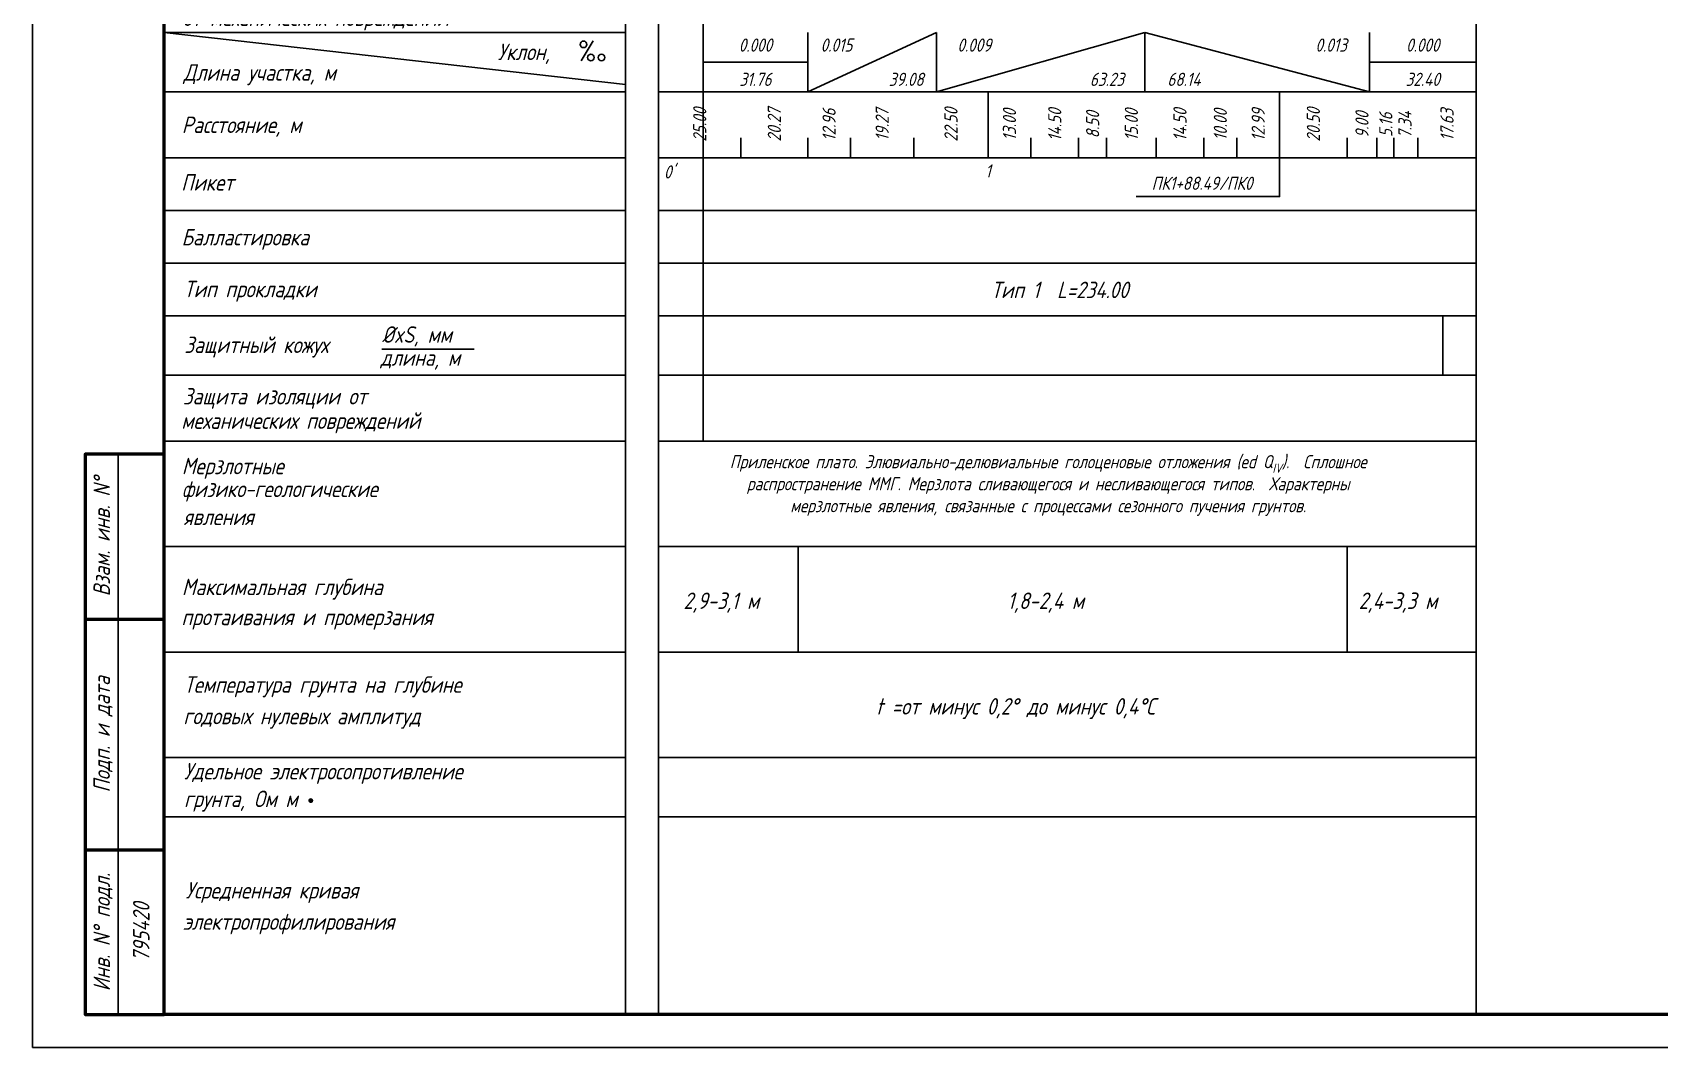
# Model space of a CAD drawing. Extents: x 0 to 841, y 0 to 683.
# Drawn here: x 0 to 246.9, y 88.9 to 242.9 of the extents above; entities that cross this region are included whole.
import ezdxf
from ezdxf.enums import TextEntityAlignment as Align

# ---------------------------------------------------------------- set-up
doc = ezdxf.new("R2010")
doc.units = 0
doc.layers.add('ИИ_ОФОРМЛЕНИЕ_025', color=7, linetype='Continuous', lineweight=25)
doc.layers.add('ИИ_ПРОФИЛЬ_025', color=7, linetype='Continuous', lineweight=25)
doc.layers.add('Подвал', color=7, linetype='Continuous')
doc.layers.add('ТХ-Л', color=140, linetype='Continuous')
doc.styles.add('VNIPISIMPLEXCUR', font='simplex.shx', dxfattribs={"width": 0.8, "oblique": 15})

# ---------------------------------------------------------------- blocks, each defined once
blk = doc.blocks.new('ИИ14001')
at = {"color": 0}
blk.add_lwpolyline([(0, 0), (1.79, 3)], dxfattribs=at)
for centre in [(0.35, 2.48), (1.47, 0.48), (3.08, 0.48)]:
    blk.add_circle(centre, 0.5, dxfattribs=at)
blk = doc.blocks.new('ИИ04007')
at = {"color": 0, "linetype": 'Continuous', "lineweight": 25}
blk.add_lwpolyline([(-70, 0), (-70, -303), (0, -303), (0, 0), (-70, 0)], close=True, dxfattribs=at)
for points in [[(-70, -10), (0, -10)], [(-70, -50), (0, -50)], [(-70, -60), (0, -60)], [(-70, -72), (0, -72)], [(-70, -84), (0, -84)], [(-67.81, -88.55), (-11.16, -88.55)], [(-70, -93), (0, -93)], [(-70, -93), (-49, -93)], [(-49, -93), (-49, -102)], [(-49, -93), (-49, -129)], [(-49, -102), (0, -102)], [(-46.58, -106.46), (-26.46, -106.46)], [(-49, -111), (0, -111)], [(-49, -120), (0, -120)], [(-70, -129), (0, -129)], [(-70, -138), (0, -138)], [(-70, -146), (0, -146)], [(-70, -154), (0, -154)], [(-70, -154), (0, -161.88)], [(-70, -163), (0, -163)], [(-70, -173), (0, -173)], [(-70, -181), (0, -181)], [(-70, -189), (0, -189)], [(-70, -197), (0, -197)], [(-36.98, -202.05), (-22.99, -202.05)], [(-70, -206), (0, -206)], [(-70, -216), (0, -216)], [(-70, -232), (0, -232)], [(-70, -248), (0, -248)], [(-70, -264), (0, -264)], [(-70, -273), (0, -273)]]:
    blk.add_lwpolyline(points, dxfattribs=at)
at = {"color": 0, "linetype": 'Continuous', "lineweight": 25, "const_width": 0.365}
blk.add_lwpolyline([(-47.96, -270.54, 1), (-47.59, -270.54, 1)], format="xyb", close=True, dxfattribs=at)
at = {"color": 0, "linetype": 'Continuous', "lineweight": 25}
blk.add_blockref('ИИ14001', (-6.73, -158.27), dxfattribs=at)
at = {"color": 0, "linetype": 'Continuous', "lineweight": 25, "style": 'VNIPISIMPLEXCUR', "oblique": 15, "width": 0.8}
for s, p in [('Угол поворота', (-67.03, -6.16)), ('Ситуационный план', (-66.88, -30.21)), ('Планировочная отметка', (-67.27, -54.2)), ('строительной полосы, м', (-67.37, -58.14)), ('Проектная отметка верха трубы, м', (-67.32, -67.21)), ('Отметка земли, м', (-66.93, -79.48)), ('Категория участка трубопровода', (-67.32, -87.63)), ('Труба %%CxS', (-66.97, -91.71)), ('Глубина', (-46.25, -98.97)), ('Откосы', (-46.27, -105.61)), ('Ширина дна', (-46.32, -109.87)), ('Траншея', (-66.96, -111.89)), ('Разработка', (-46.34, -116.48)), ('Засыпка', (-45.96, -125.63)), ('Теплоизоляция', (-66.89, -134.58)), ('Тип противокоррозионной изоляции', (-66.9, -143.42)), ('Защита трубопровода', (-67.2, -149.5)), ('от механических повреждений', (-67.17, -153.01)), ('Уклон,', (-19.4, -158.19)), ('Длина участка, м', (-67.09, -161.31)), ('Расстояние, м', (-67.34, -169.25)), ('Пикет', (-67.44, -177.99)), ('Балластировка', (-67.38, -186.3)), ('Тип прокладки', (-67.03, -194.17)), ('%%CxS, мм', (-36.96, -201.07)), ('Защитный кожух', (-66.96, -202.63)), ('длина, м', (-37.2, -204.57)), ('Защита изоляции от', (-67.18, -210.43)), ('механических повреждений', (-67.42, -214.14)), ('Мерзлотные', (-67.34, -221.03)), ('физико-геологические', (-67.34, -224.5)), ('явления', (-67.07, -228.74)), ('Максимальная глубина', (-67.33, -239.37)), ('протаивания и промерзания', (-67.4, -243.93)), ('Температура грунта на глубине', (-67.01, -254.18)), ('годовых нулевых амплитуд', (-67.11, -258.96)), ('Удельное электросопротивление', (-67, -267.33)), ('грунта, Ом м', (-67, -271.53)), ('Усредненная кривая', (-66.76, -285.4)), ('электропрофилирования', (-67.16, -290.15))]:
    blk.add_text(s, height=2.5, dxfattribs=at).set_placement(p)
blk = doc.blocks.new('ИИ03А1Г')
at = {"color": 0, "linetype": 'Continuous', "lineweight": 25}
blk.add_lwpolyline([(0, 0), (0, 594), (841, 594), (841, 0)], close=True, dxfattribs=at)
at = {"color": 0, "linetype": 'Continuous', "lineweight": 50}
blk.add_lwpolyline([(20, 5), (20, 589), (836, 589), (836, 5)], close=True, dxfattribs=at)
at = {"color": 0, "linetype": 'Continuous', "style": 'VNIPISIMPLEXCUR', "oblique": 15, "width": 0.8, "flags": 8}
blk.add_attdef('FORMAT', text='', height=2.5, dxfattribs=at).set_placement((836, 1.25), align=Align.RIGHT)

msp = doc.modelspace()

# ---------------------------------------------------------------- linework, layer by layer
msp.add_lwpolyline([(101.756, 587.253), (101.756, 180.884)])
at = {"color": 0, "linetype": 'Continuous', "lineweight": 50, "flags": 128}
for points in [[(20, 178.884), (8, 178.884), (8, 93.884), (20, 93.884)], [(8, 153.884), (20, 153.884)], [(8, 118.884), (20, 118.884)]]:
    msp.add_lwpolyline(points, dxfattribs=at)
at = {"color": 0, "linetype": 'Continuous', "lineweight": 25, "flags": 128}
msp.add_lwpolyline([(13, 178.884), (13, 93.884)], dxfattribs=at)
at = {"layer": 'ИИ_ПРОФИЛЬ_025'}
for points in [[(95, 396.884), (95, 93.884)], [(219.06, 396.884), (219.06, 179.034)], [(95, 233.884), (219.06, 233.884)], [(145, 223.884), (145, 233.884)], [(107.5, 223.884), (107.5, 226.884)], [(117.635, 223.884), (117.635, 226.884)], [(124.115, 223.884), (124.115, 226.884)], [(133.75, 223.884), (133.75, 226.884)], [(151.5, 223.884), (151.5, 226.884)], [(158.75, 223.884), (158.75, 226.884)], [(163, 223.884), (163, 226.884)], [(170.5, 223.884), (170.5, 226.884)], [(177.75, 223.884), (177.75, 226.884)], [(182.75, 223.884), (182.75, 226.884)], [(199.495, 223.884), (199.495, 226.884)], [(203.995, 223.884), (203.995, 226.884)], [(210.245, 223.884), (210.245, 226.884)], [(95, 223.884), (219.06, 223.884)], [(95, 215.884), (219.06, 215.884)], [(95, 207.884), (219.06, 207.884)], [(95, 199.884), (219.06, 199.884)], [(95, 190.884), (219.06, 190.884)], [(95, 180.884), (219.06, 180.884)], [(219.06, 180.884), (219.06, 93.884)], [(95, 164.884), (189.245, 164.884)], [(189.245, 164.884), (219.06, 164.884)], [(95, 148.884), (189.245, 148.884)], [(189.245, 148.884), (219.06, 148.884)], [(95, 132.884), (189.245, 132.884)], [(189.245, 132.884), (219.06, 132.884)], [(95, 123.884), (189.245, 123.884)], [(189.245, 123.884), (219.06, 123.884)], [(95, 93.884), (189.245, 93.884)], [(189.245, 93.884), (219.06, 93.884)]]:
    msp.add_lwpolyline(points, dxfattribs=at)
at = {"layer": 'ИИ_ПРОФИЛЬ_025', "elevation": 186.695}
for points in [[(189.244, 233.884), (189.244, 223.884)], [(206.574, 223.884), (206.574, 226.884)], [(189.244, 223.884), (189.244, 217.992), (167.489, 217.992)]]:
    msp.add_lwpolyline(points, dxfattribs=at)
at = {"layer": 'ИИ_ПРОФИЛЬ_025', "flags": 128}
for points in [[(116.172, 164.884), (116.172, 148.884)], [(199.495, 164.884), (199.495, 148.884)]]:
    msp.add_lwpolyline(points, dxfattribs=at)
at = {"layer": 'Подвал'}
for p, q in [((95, 242.884), (95, 233.884)), ((101.756, 242.884), (101.756, 233.884)), ((117.635, 242.884), (117.635, 233.884)), ((117.635, 242.884), (117.635, 233.884)), ((117.635, 233.884), (137.177, 242.884)), ((137.177, 242.884), (137.177, 233.884)), ((137.177, 242.884), (137.177, 233.884)), ((137.177, 233.884), (168.792, 242.884)), ((168.792, 242.884), (168.792, 233.884)), ((168.792, 242.884), (168.792, 233.884)), ((168.792, 242.884), (202.861, 233.884)), ((202.861, 242.884), (202.861, 233.884)), ((202.861, 242.884), (202.861, 233.884)), ((101.756, 238.384), (117.635, 238.384)), ((202.861, 238.384), (219.06, 238.384)), ((214, 190.884), (214, 199.884))]:
    msp.add_line(p, q, dxfattribs=at)

# ---------------------------------------------------------------- block references
at = {"layer": 'ИИ_ОФОРМЛЕНИЕ_025'}
msp.add_blockref('ИИ03А1Г', (0, 88.884), dxfattribs=at)
at = {"layer": 'ИИ_ПРОФИЛЬ_025'}
msp.add_blockref('ИИ04007', (90, 396.884), dxfattribs=at)

# ---------------------------------------------------------------- texts
at = {"color": 0, "linetype": 'Continuous', "lineweight": 25, "style": 'VNIPISIMPLEXCUR', "oblique": 15, "width": 0.8}
for s, p in [('Взам. инв. N%%D', (11.75, 166.384)), ('Подп. и дата', (11.75, 136.384)), ('Инв. N%%d подл.', (11.75, 106.384))]:
    msp.add_text(s, height=2.5, rotation=90, dxfattribs=at).set_placement(p, align=Align.CENTER)
at = {"color": 0, "lineweight": 25, "style": 'VNIPISIMPLEXCUR', "oblique": 15, "width": 0.8, "flags": 8}
msp.add_attdef('795420', text='???', height=2.5, rotation=90, dxfattribs=at).set_placement((17.75, 106.384), align=Align.CENTER)
at = {"layer": 'ИИ_ПРОФИЛЬ_025', "style": 'VNIPISIMPLEXCUR', "oblique": 15, "width": 0.8}
for s, p in [('25.00', (101.25, 228.884)), ('20.27', (112.568, 228.884)), ('12.96', (120.875, 228.884)), ('19.27', (128.933, 228.884)), ('22.50', (139.375, 228.884)), ('13.00', (148.25, 228.884)), ('14.50', (155.125, 228.884)), ('8.50', (160.875, 228.884)), ('15.00', (166.75, 228.884)), ('14.50', (174.125, 228.884)), ('10.00', (180.25, 228.884)), ('12.99', (185.998, 228.884)), ('20.50', (194.37, 228.884)), ('9.00', (201.745, 228.884)), ('5.16', (205.359, 228.884)), ('7.34', (208.273, 228.884)), ('17.63', (214.653, 228.884))]:
    msp.add_text(s, height=2, rotation=90, dxfattribs=at).set_placement(p, align=Align.MIDDLE_CENTER)
for s, p in [("0'", (96.637, 220.735)), ('1', (145, 220.884)), ('ПК1+88.49/ПК0', (177.471, 219.011))]:
    msp.add_text(s, height=2, dxfattribs=at).set_placement(p, align=Align.CENTER)
for s, p in [('2,9-3,1 м', (98.79, 155.414)), ('1,8-2,4 м', (147.944, 155.414)), ('2,4-3,3 м', (201.242, 155.414))]:
    msp.add_text(s, height=2.5, dxfattribs=at).set_placement(p)
msp.add_text('t =от минус 0,2%%D до минус 0,4%%DС', height=2.5, dxfattribs=at).set_placement((149.189, 141.893), align=Align.TOP_CENTER)
at = {"layer": 'ИИ_ПРОФИЛЬ_025', "insert": (154.129, 178.771), "char_height": 2, "width": 112.45012, "attachment_point": 2, "style": 'VNIPISIMPLEXCUR'}
msp.add_mtext('\\A1;Приленское плато. Элювиально-делювиальные голоценовые отложения (еd Q{\\H0.7x;\\S^ IV;}).  Сплошное распространение ММГ. Мерзлота сливающегося и несливающегося типов.  Характерны мерзлотные явления, связанные с процессами сезонного пучения грунтов.', dxfattribs=at)
at = {"layer": 'Подвал', "char_height": 2, "style": 'VNIPISIMPLEXCUR'}
for s, insert, attachment_point in [('\\W0.800;\\W0.8;\\Q15.0;0.000', (109.695, 241.984), 2), ('\\W0.800;\\W0.8;\\Q15.0;0.015', (119.589, 241.984), 1), ('\\W0.800;\\W0.8;\\Q15.0;0.009', (140.338, 241.984), 1), ('\\W0.800;\\W0.8;\\Q15.0;0.013', (199.454, 241.984), 3), ('\\W0.800;\\W0.8;\\Q15.0;0.000', (210.96, 241.984), 2), ('\\W0.800;\\W0.8;\\Q15.0;31.76', (109.695, 234.784), 8), ('\\W0.800;\\W0.8;\\Q15.0;39.08', (135.223, 234.784), 9), ('\\W0.800;\\W0.8;\\Q15.0;63.23', (165.63, 234.784), 9), ('\\W0.800;\\W0.8;\\Q15.0;68.14', (172.199, 234.784), 7), ('\\W0.800;\\W0.8;\\Q15.0;32.40', (210.96, 234.784), 8)]:
    msp.add_mtext(s, dxfattribs=dict(at, insert=insert, attachment_point=attachment_point))
at = {"layer": 'ТХ-Л', "style": 'VNIPISIMPLEXCUR', "oblique": 15, "width": 0.8}
msp.add_text('Тип 1  L=234.00', height=2.5, dxfattribs=at).set_placement((145.48, 202.585))

doc.saveas('drawing.dxf')
